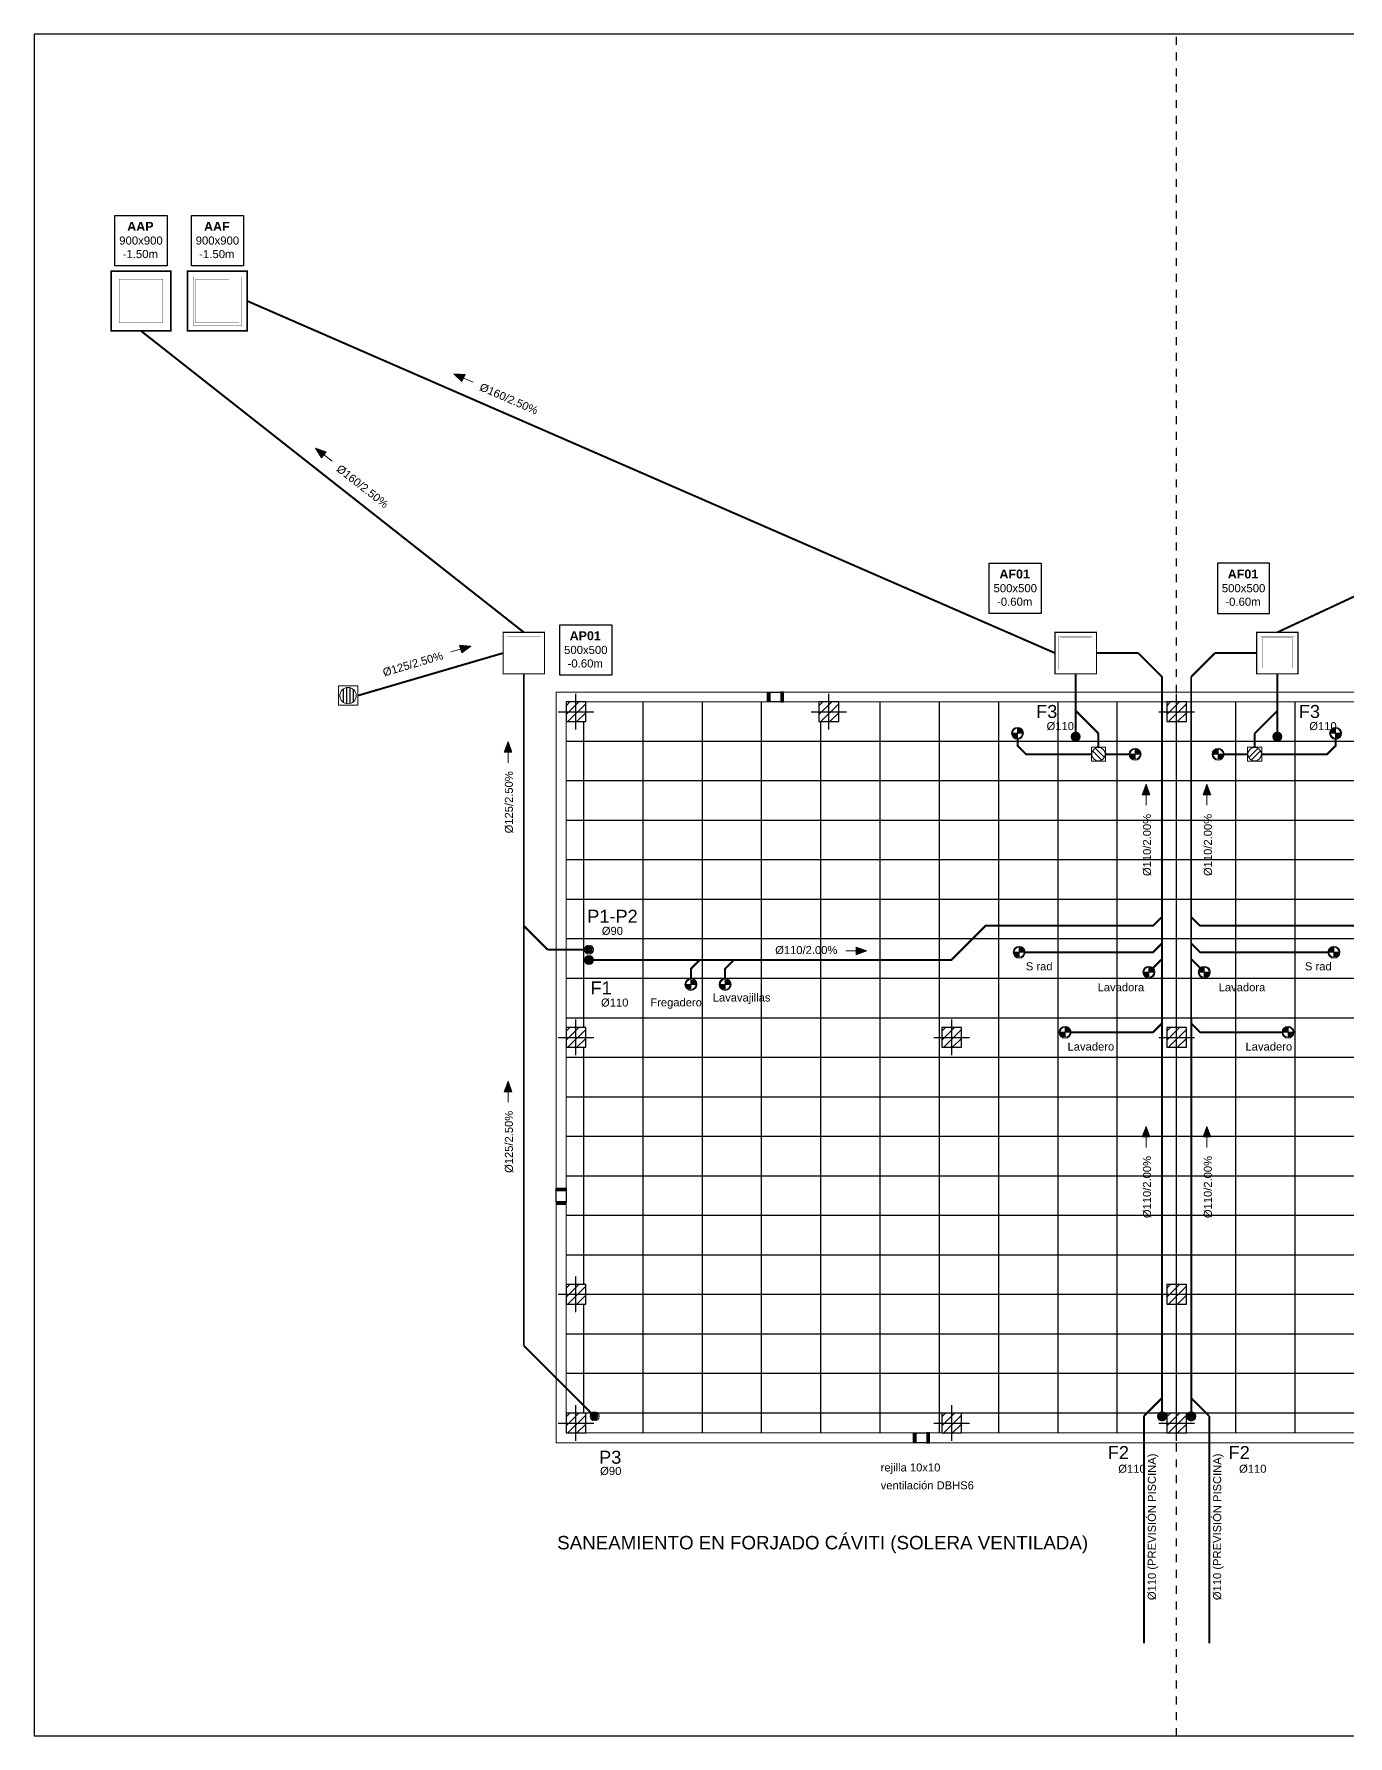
# Model space of a CAD drawing. Header units: millimetres. Extents: x 441156 to 441876, y 4514765 to 4515211.
# Drawn here: x 441259.72 to 441276.35, y 4515165.05 to 4515186.58 of the extents above; entities that cross this region are included whole.
import ezdxf
from ezdxf.enums import TextEntityAlignment as Align

# ---------------------------------------------------------------- set-up
doc = ezdxf.new("R2010")
doc.units = ezdxf.units.MM
doc.linetypes.add('CONTINUA', pattern=[0])
doc.linetypes.add('RAYITAS', pattern=[0.375, 0.25, -0.125])
doc.layers.add('01_cartela', color=6, linetype='Continuous', plot=False)
for name, color, linetype in [('01_FECALES', 170, 'Continuous'), ('01_proyección', 4, 'RAYITAS'), ('01_textos', 7, 'Continuous'), ('01_ventanas', 2, 'Continuous'), ('PILAR_EJES', 1, 'Continuous'), ('PILAR_HORMIGON', 2, 'Continuous'), ('PILAR_RAYA', 4, 'Continuous')]:
    doc.layers.add(name, color=color, linetype=linetype)
for name, color, linetype, lineweight in [('01_varios', 4, 'Continuous', 0), ('INGIN SANEAMIENTO BAJANTE FECALES', 10, 'Continuous', 5), ('INGIN SANEAMIENTO BAJANTE PLUVIALES', 170, 'Continuous', 5), ('INGIN SANEAMIENTO ENTERRADO FECALES', 10, 'Continuous', 25), ('INGIN SANEAMIENTO ENTERRADO PLUVIALES', 170, 'Continuous', 25), ('INGIN SANEAMIENTO TEXTO ENTERRADO', 7, 'Continuous', 0), ('Instalaciones_ventilación_extracción', 86, 'Continuous', 25)]:
    doc.layers.add(name, color=color, linetype=linetype, lineweight=lineweight)
doc.layers.add('INGIN SANEAMIENTO INTERIOR', color=7, linetype='Continuous', lineweight=20, true_color=0x046206)
doc.styles.add('Estilo1', font='swissel.ttf')
doc.styles.add('NIEVES2', font='sanss___.ttf')
doc.styles.add('NIEVES3', font='swisseb.ttf')
doc.linetypes.add('FLE2', pattern='A,1e-05,[1,fle2.shx,S=1,R=0,X=0,Y=0],-1', length=1.00001)

# ---------------------------------------------------------------- blocks, each defined once
blk = doc.blocks.new('Ejes del pilar')
at = {"layer": 'PILAR_EJES'}
for p, q in [((0, -0.5), (0, 0.5)), ((-0.5, 0), (0.5, 0))]:
    blk.add_line(p, q, dxfattribs=at)
blk = doc.blocks.new('707288125-RAYADO P13')
at = {"layer": 'PILAR_RAYA'}
for p, q in [((-0.00125, -0.00036), (0.00036, 0.00125)), ((-0.00125, 0.00077), (-0.00077, 0.00125)), ((-0.00101, -0.00125), (0.00125, 0.00101)), ((0.00012, -0.00125), (0.00125, -0.00012))]:
    blk.add_line(p, q, dxfattribs=at)
blk = doc.blocks.new('B PLUVIALES')
at = {"layer": 'INGIN SANEAMIENTO BAJANTE PLUVIALES', "lineweight": 0}
h = blk.add_hatch(color=256, dxfattribs=at)
h.dxf.hatch_style = 1
edge = h.paths.add_edge_path()
edge.add_arc((57.049, 40.386), 0.0688, 0, 360)
for radius in [0.0918, 0.0688]:
    blk.add_circle((57.049, 40.386), radius, dxfattribs=at)
blk = doc.blocks.new('BAJANTE FECALES')
at = {"layer": 'INGIN SANEAMIENTO BAJANTE FECALES', "lineweight": 0}
h = blk.add_hatch(dxfattribs=at)
h.set_pattern_fill('GOST_WOOD', color=256, scale=0.005)
edge = h.paths.add_edge_path(flags=17)
edge.add_arc((57.049, 39.966), 0.0688, 0, 360)
edge = h.paths.add_edge_path()
edge.add_arc((57.049, 39.966), 0.0918, 0, 360)
h = blk.add_hatch(color=256, dxfattribs=at)
h.dxf.hatch_style = 1
edge = h.paths.add_edge_path()
edge.add_arc((57.049, 39.966), 0.0688, 0, 360)
for radius in [0.0918, 0.0688]:
    blk.add_circle((57.049, 39.966), radius, dxfattribs=at)
blk = doc.blocks.new('SIFON')
at = {"layer": 'INGIN SANEAMIENTO INTERIOR', "linetype": 'Continuous', "lineweight": 0}
h = blk.add_hatch(color=256, dxfattribs=at)
h.dxf.hatch_style = 1
edge = h.paths.add_edge_path()
edge.add_line((1065.928, 523.956), (1065.852, 523.956))
edge.add_arc((1065.928, 523.956), 0.076, 180, 270)
edge.add_line((1065.928, 523.88), (1065.928, 523.956))
edge = h.paths.add_edge_path()
edge.add_line((1065.928, 524.032), (1065.928, 523.956))
edge.add_line((1065.928, 523.956), (1066.004, 523.956))
edge.add_arc((1065.928, 523.956), 0.076, 0, 90)
for points in [[(1065.852, 523.956), (1066.004, 523.956)], [(1065.928, 524.032), (1065.928, 523.88)]]:
    blk.add_lwpolyline(points, dxfattribs=at)
for radius in [0.0891, 0.076]:
    blk.add_circle((1065.928, 523.956), radius, dxfattribs=at)
blk = doc.blocks.new('BOTE_SIFONICO')
at = {"layer": 'INGIN SANEAMIENTO INTERIOR', "ltscale": 0.5}
for p, q in [((-0.062, -0.036), (0.036, 0.062)), ((-0.036, -0.062), (0.062, 0.036))]:
    blk.add_line(p, q, dxfattribs=at)
blk.add_lwpolyline([(-0.075, -0.075), (0.075, -0.075), (0.075, 0.075), (-0.075, 0.075), (-0.075, -0.075)], close=True, dxfattribs=at)
blk.add_circle((0, 0), 0.0712, dxfattribs=at)
blk = doc.blocks.new('ARQUETA FECALES 1')
at = {"layer": 'INGIN SANEAMIENTO ENTERRADO FECALES'}
for points, const_width in [([(13.525, 21.29), (13.525, 21.824), (14.059, 21.824), (14.059, 21.29)], 0.015), ([(13.574, 21.339), (13.574, 21.775), (14.01, 21.775), (14.01, 21.339)], 0.0015), ([(13.597, 21.362), (13.597, 21.753), (13.988, 21.753), (13.988, 21.362)], 0.0015)]:
    blk.add_lwpolyline(points, close=True, dxfattribs=dict(at, const_width=const_width))

msp = doc.modelspace()

# ---------------------------------------------------------------- hatches: boundary and pattern name
at = {"layer": 'INGIN SANEAMIENTO BAJANTE PLUVIALES', "lineweight": 0}
h = msp.add_hatch(dxfattribs=at)
h.set_pattern_fill('JIS_RC_18', color=256, scale=0.002397, angle=45)
h.set_pattern_definition([(90, (441192.79125, 4515129.91135), (-0.043142653, 9e-18), []), (90, (441192.792944, 4515129.913045), (-0.043142653, 9e-18), []), (90, (441192.79464, 4515129.91474), (-0.043142653, 9e-18), [])])
edge = h.paths.add_edge_path()
edge.add_arc((441263.69408009, 4515178.20870162), 0.10331887, 0, 360)
at = {"layer": 'INGIN SANEAMIENTO TEXTO ENTERRADO'}
h = msp.add_hatch(color=256, dxfattribs=at)
h.dxf.hatch_style = 1
h.paths.add_polyline_path([(441265.17439673, 4515182.27276959), (441265.13533785, 4515182.18315432), (441265.03156976, 4515182.28170127)])
h = msp.add_hatch(color=256, dxfattribs=at)
h.dxf.hatch_style = 1
h.paths.add_polyline_path([(441263.4185497, 4515181.2947644), (441263.35807772, 4515181.21795533), (441263.28263564, 4515181.33956048)])
h = msp.add_hatch(color=256, dxfattribs=at)
h.dxf.hatch_style = 1
h.paths.add_polyline_path([(441265.133033, 4515178.75158683), (441265.10556191, 4515178.84540491), (441265.24837744, 4515178.83629207)])
h = msp.add_hatch(color=256, dxfattribs=at)
h.dxf.hatch_style = 1
h.paths.add_polyline_path([(441265.76742206, 4515177.49240471), (441265.66966475, 4515177.49240471), (441265.7185434, 4515177.62690451)])
h = msp.add_hatch(color=256, dxfattribs=at)
h.dxf.hatch_style = 1
h.paths.add_polyline_path([(441273.8418853, 4515176.95254517), (441273.74412799, 4515176.95254517), (441273.79300665, 4515177.08704497)])
h = msp.add_hatch(color=256, dxfattribs=at)
h.dxf.hatch_style = 1
h.paths.add_polyline_path([(441274.6118985, 4515176.95254642), (441274.51414119, 4515176.95254642), (441274.56301985, 4515177.08704622)])
h = msp.add_hatch(color=256, dxfattribs=at)
h.dxf.hatch_style = 1
h.paths.add_polyline_path([(441270.12586867, 4515174.92912738), (441270.12586867, 4515175.02688469), (441270.26036847, 4515174.97800604)])
h = msp.add_hatch(color=256, dxfattribs=at)
h.dxf.hatch_style = 1
h.paths.add_polyline_path([(441265.76742206, 4515173.19598212), (441265.66966475, 4515173.19598212), (441265.7185434, 4515173.33048192)])
h = msp.add_hatch(color=256, dxfattribs=at)
h.dxf.hatch_style = 1
h.paths.add_polyline_path([(441273.84189477, 4515172.62428021), (441273.74413745, 4515172.62428021), (441273.79301611, 4515172.75878001)])
h = msp.add_hatch(color=256, dxfattribs=at)
h.dxf.hatch_style = 1
h.paths.add_polyline_path([(441274.61190796, 4515172.62428146), (441274.51415065, 4515172.62428146), (441274.56302931, 4515172.75878126)])
at = {"layer": 'Instalaciones_ventilación_extracción'}
h = msp.add_hatch(color=256, dxfattribs=at)
h.dxf.hatch_style = 1
h.paths.add_polyline_path([(441269.00004589, 4515178.12937928), (441269.03267792, 4515178.12937928), (441269.03267792, 4515178.25437928), (441269.00004589, 4515178.25437928)])
h = msp.add_hatch(color=256, dxfattribs=at)
h.dxf.hatch_style = 1
h.paths.add_polyline_path([(441269.17201988, 4515178.12937928), (441269.20465191, 4515178.12937928), (441269.20465191, 4515178.25437928), (441269.17201988, 4515178.25437928)])
h = msp.add_hatch(color=256, dxfattribs=at)
h.dxf.hatch_style = 1
h.paths.add_polyline_path([(441266.32801625, 4515171.97750481), (441266.32801625, 4515171.94487279), (441266.45301625, 4515171.94487279), (441266.45301625, 4515171.97750481)])
h = msp.add_hatch(color=256, dxfattribs=at)
h.dxf.hatch_style = 1
h.paths.add_polyline_path([(441266.32801625, 4515171.80553082), (441266.32801625, 4515171.7728988), (441266.45301625, 4515171.7728988), (441266.45301625, 4515171.80553082)])
h = msp.add_hatch(color=256, dxfattribs=at)
h.dxf.hatch_style = 1
h.paths.add_polyline_path([(441270.84810782, 4515168.75437928), (441270.88073984, 4515168.75437928), (441270.88073984, 4515168.87937928), (441270.84810782, 4515168.87937928)])
h = msp.add_hatch(color=256, dxfattribs=at)
h.dxf.hatch_style = 1
h.paths.add_polyline_path([(441271.02008181, 4515168.75437928), (441271.05271383, 4515168.75437928), (441271.05271383, 4515168.87937928), (441271.02008181, 4515168.87937928)])

# ---------------------------------------------------------------- linework, layer by layer
at = {"layer": '01_cartela', "color": 3}
msp.add_lwpolyline([(441259.72072879, 4515186.58008588), (441259.72072879, 4515165.04506187), (441290.35871685, 4515165.04506187), (441290.35871685, 4515186.58008588)], close=True, dxfattribs=at)
at = {"layer": '01_proyección', "color": 10, "ltscale": 0.25}
msp.add_line((441274.17801606, 4515165.04506187, 0.00000008), (441274.17801606, 4515186.58008588, 0.0000008), dxfattribs=at)
at = {"layer": '01_varios', "elevation": -0.00000053}
for points in [[(441266.32801625, 4515178.25437928), (441282.02801625, 4515178.25437928), (441282.02801625, 4515168.75437928), (441266.32801625, 4515168.75437928)], [(441266.45301625, 4515178.12937928), (441281.90301625, 4515178.12937928), (441281.90301625, 4515168.87937928), (441266.45301625, 4515168.87937928)]]:
    msp.add_lwpolyline(points, close=True, dxfattribs=at)
at = {"layer": '01_ventanas', "linetype": 'CONTINUA'}
for p, q in [((441267.42801625, 4515168.87937928, -0.00000122), (441267.42801625, 4515178.12937928, -0.00000091)), ((441268.17801625, 4515168.87937928, -0.00000122), (441268.17801625, 4515178.12937928, -0.00000091)), ((441268.92801625, 4515168.87937928, -0.00000122), (441268.92801625, 4515178.12937928, -0.00000091)), ((441270.42801625, 4515168.87937928, -0.00000122), (441270.42801625, 4515178.12937928, -0.00000091)), ((441271.17801625, 4515168.87937928, -0.00000122), (441271.17801625, 4515178.12937928, -0.00000091)), ((441271.92801625, 4515168.87937928, -0.00000122), (441271.92801625, 4515178.12937928, -0.00000091)), ((441272.67801625, 4515168.87937928, -0.00000122), (441272.67801625, 4515178.12937928, -0.00000091)), ((441273.42801625, 4515168.87937928, -0.00000122), (441273.42801625, 4515178.12937928, -0.00000091)), ((441274.17801625, 4515168.90437928, -0.00000122), (441274.17801625, 4515178.10437928, -0.00000091)), ((441274.92801625, 4515168.87937928, -0.00000122), (441274.92801625, 4515178.12937928, -0.00000091)), ((441275.67801625, 4515168.87937928, -0.00000122), (441275.67801625, 4515178.12937928, -0.00000091)), ((441266.67801625, 4515174.00937816, -0.00000053), (441266.67801625, 4515177.87937901)), ((441269.67801625, 4515168.87937928, -0.00000122), (441269.67801625, 4515177.879379)), ((441281.90301625, 4515177.62937928, -0.00000106), (441266.45301625, 4515177.62937928, -0.00000106)), ((441281.90301625, 4515177.12937928, -0.00000106), (441266.45301625, 4515177.12937928, -0.00000106)), ((441281.90301625, 4515176.62937928, -0.00000106), (441266.45301625, 4515176.62937928, -0.00000106)), ((441281.90301625, 4515176.12937928, -0.00000106), (441266.45301625, 4515176.12937928, -0.00000106)), ((441281.90301625, 4515175.62937928, -0.00000106), (441266.45301625, 4515175.62937928, -0.00000106)), ((441281.90301625, 4515175.12937928, -0.00000106), (441266.45301625, 4515175.12937928, -0.00000106)), ((441281.90301625, 4515174.62937928, -0.00000106), (441266.45301625, 4515174.62937928, -0.00000106)), ((441281.90301625, 4515174.12937928, -0.00000107), (441266.45301625, 4515174.12937928, -0.00000052)), ((441266.67801625, 4515170.75937277, -0.00000097), (441266.67801625, 4515173.75937816, -0.00000056)), ((441281.90301625, 4515173.62937928, -0.00000106), (441266.45301625, 4515173.62937928, -0.00000106)), ((441281.90301625, 4515173.12937928, -0.00000106), (441266.45301625, 4515173.12937928, -0.00000106)), ((441281.90301625, 4515172.62937928, -0.00000106), (441266.45301625, 4515172.62937928, -0.00000106)), ((441281.90301625, 4515172.12937928, -0.00000106), (441266.45301625, 4515172.12937928, -0.00000106)), ((441281.90301625, 4515171.62937928, -0.00000106), (441266.45301625, 4515171.62937928, -0.00000106)), ((441281.90301625, 4515171.12937928, -0.00000106), (441266.45301625, 4515171.12937928, -0.00000106)), ((441281.65301589, 4515170.62937928, -0.00000053), (441266.45301625, 4515170.62937928, -0.00000106)), ((441266.67801625, 4515169.129379), (441266.67801625, 4515170.50937277, -0.000001)), ((441281.90301625, 4515170.12937928, -0.00000106), (441266.45301625, 4515170.12937928, -0.00000106)), ((441281.90301625, 4515169.62937928, -0.00000106), (441266.45301625, 4515169.62937928, -0.00000106)), ((441281.65301625, 4515169.12937928, -0.00000106), (441266.70301625, 4515169.12937928, -0.00000053))]:
    msp.add_line(p, q, dxfattribs=at)
at = {"layer": 'INGIN SANEAMIENTO BAJANTE PLUVIALES', "lineweight": 0, "elevation": -0.00000053}
msp.add_lwpolyline([(441263.8167453, 4515178.08603641), (441263.8167453, 4515178.33136683), (441263.57141488, 4515178.33136683), (441263.57141488, 4515178.08603641)], close=True, dxfattribs=at)
at = {"layer": 'INGIN SANEAMIENTO BAJANTE PLUVIALES', "lineweight": 0}
msp.add_circle((441263.69408009, 4515178.20870162, -0.00000053), 0.10331887, dxfattribs=at)
at = {"layer": 'INGIN SANEAMIENTO ENTERRADO FECALES', "color": 170, "elevation": -0.00000053}
for points, const_width in [([(441261.45174359, 4515182.82408061), (441260.69574359, 4515182.82408075), (441260.69574373, 4515183.58008074), (441261.45174373, 4515183.58008061)], 0.02121995), ([(441261.38186719, 4515182.89395703), (441260.76562002, 4515182.89395714), (441260.76562013, 4515183.51020432), (441261.3818673, 4515183.51020421)], 0.002122), ([(441261.35013666, 4515182.92568758), (441260.79735056, 4515182.92568767), (441260.79735066, 4515183.47847378), (441261.35013676, 4515183.47847368)], 0.002122), ([(441266.18103087, 4515178.48476687), (441265.65603087, 4515178.48476696), (441265.65603096, 4515179.00976696), (441266.18103096, 4515179.00976687)], 0.01473608), ([(441266.13250559, 4515178.53329216), (441265.70455616, 4515178.53329224), (441265.70455624, 4515178.96124167), (441266.13250567, 4515178.96124159)], 0.00147361), ([(441266.1104705, 4515178.55532726), (441265.72659126, 4515178.55532733), (441265.72659133, 4515178.93920657), (441266.11047057, 4515178.9392065)], 0.00147361)]:
    msp.add_lwpolyline(points, close=True, dxfattribs=dict(at, const_width=const_width))
at = {"layer": 'INGIN SANEAMIENTO ENTERRADO FECALES', "const_width": 0.025}
for points, elevation in [([(441272.64028377, 4515178.74726687), (441262.41942477, 4515183.20203537)], -0.00000053), ([(441275.4532483, 4515179.00976682), (441283.63406447, 4515182.82403535)], -0.00000053), ([(441273.16528377, 4515178.74726678), (441273.69301591, 4515178.74726678)], -0.00000053), ([(441273.69301591, 4515178.74726678), (441273.99301525, 4515178.44726678)], -0.00000053), ([(441274.66301622, 4515178.74726678), (441274.36301687, 4515178.44726678)], -0.00000053), ([(441275.19074835, 4515178.74726678), (441274.66301622, 4515178.74726678)], -0.00000053), ([(441272.90234247, 4515177.74727314), (441272.90278372, 4515178.48476682)], -0.00000053), ([(441275.45368965, 4515177.74727314), (441275.4532484, 4515178.48476682)], -0.00000053), ([(441273.99299492, 4515169.14730803), (441273.99301525, 4515178.44726678)], -0.00000053), ([(441274.3630372, 4515169.14730803), (441274.36301687, 4515178.44726678)], -0.00000053), ([(441273.18975244, 4515177.72957348), (441272.90251241, 4515178.01681351)], -0.00000053), ([(441275.16627969, 4515177.72957348), (441275.45351972, 4515178.01681351)], -0.00000053), ([(441272.16551634, 4515177.65731305), (441272.16551634, 4515177.57451833), (441272.2724997, 4515177.46753496), (441273.09975244, 4515177.46753496)], -0.00000053), ([(441273.18975244, 4515177.55753496), (441273.18975244, 4515177.72957348)], -0.00000053), ([(441275.16627969, 4515177.55753496), (441275.16627969, 4515177.72957348)], -0.00000053), ([(441276.19051578, 4515177.65731305), (441276.19051578, 4515177.57451833), (441276.08353242, 4515177.46753496), (441275.25627969, 4515177.46753496)], -0.00000053), ([(441273.27975244, 4515177.46753496), (441273.57763982, 4515177.46753496)], -0.00000053), ([(441275.07627969, 4515177.46753496), (441274.7783923, 4515177.46753496)], -0.00000053), ([(441266.79947383, 4515174.86470308), (441271.32950461, 4515174.86470308), (441271.76156284, 4515175.29676131), (441273.88130712, 4515175.29676131), (441273.99301611, 4515175.40847031)], -0.00000053), ([(441281.55655829, 4515174.86470308), (441277.02652752, 4515174.86470308), (441276.59446928, 4515175.29676131), (441274.474725, 4515175.29676131), (441274.36301601, 4515175.40847031)], -0.00000053), ([(441272.26187243, 4515174.96199725), (441273.88130712, 4515174.96199725), (441273.99301611, 4515175.07370625)], -0.00000053), ([(441276.09415969, 4515174.96199725), (441274.474725, 4515174.96199725), (441274.36301601, 4515175.07370625)], -0.00000053), ([(441273.88130712, 4515174.76343771), (441273.99301611, 4515174.8751467)], -0.00000053), ([(441274.474725, 4515174.76343771), (441274.36301601, 4515174.8751467)], -0.00000053), ([(441272.84330061, 4515173.95014315), (441273.88130712, 4515173.95014315), (441273.99301611, 4515174.06185215)], -0.00000053), ([(441275.51273151, 4515173.95014315), (441274.474725, 4515173.95014315), (441274.36301601, 4515174.06185215)], -0.00000053), ([(441273.76467895, 4515169.09233785), (441273.99300575, 4515169.32066465)], -0.00000053), ([(441274.59135354, 4515169.09233785), (441274.36302675, 4515169.32066465)], -0.00000053), ([(441273.76467858, 4515169.09233785), (441273.76467858, 4515166.2168969)], -0.00000201), ([(441274.5913528, 4515169.09233785), (441274.5913528, 4515166.2168969)], -0.00000201)]:
    msp.add_lwpolyline(points, dxfattribs=dict(at, elevation=elevation))
for points in [[(441268.03306907, 4515174.63032875), (441268.03306907, 4515174.75299409), (441268.14477806, 4515174.86470308)], [(441268.46544529, 4515174.63032875), (441268.46544529, 4515174.75299409), (441268.57715428, 4515174.86470308)]]:
    msp.add_lwpolyline(points, dxfattribs=at)
at = {"layer": 'INGIN SANEAMIENTO ENTERRADO PLUVIALES', "elevation": -0.00000053}
for points in [[(441260.74375798, 4515184.28431052), (441261.4037292, 4515184.28431052), (441261.4037292, 4515183.64862319), (441260.74375798, 4515183.64862319)], [(441266.37301041, 4515179.10404176), (441267.03298163, 4515179.10404176), (441267.03298163, 4515178.46835443), (441266.37301041, 4515178.46835443)]]:
    msp.add_lwpolyline(points, close=True, dxfattribs=at)
at = {"layer": 'INGIN SANEAMIENTO ENTERRADO PLUVIALES', "color": 10, "elevation": -0.00000053}
for points in [[(441261.71143918, 4515184.28426521), (441262.3714104, 4515184.28426521), (441262.3714104, 4515183.64857788), (441261.71143918, 4515183.64857788)], [(441271.80686487, 4515179.88528104), (441272.46683609, 4515179.88528104), (441272.46683609, 4515179.24959371), (441271.80686487, 4515179.24959371)], [(441275.35609884, 4515179.88528104), (441274.69612762, 4515179.88528104), (441274.69612762, 4515179.24959371), (441275.35609884, 4515179.24959371)]]:
    msp.add_lwpolyline(points, close=True, dxfattribs=at)
at = {"layer": 'INGIN SANEAMIENTO ENTERRADO PLUVIALES', "const_width": 0.025, "elevation": -0.00000053}
for points in [[(441261.07374359, 4515182.82408068), (441265.91853096, 4515179.00976692)], [(441263.8167453, 4515178.20870162), (441265.65603092, 4515178.74726696)], [(441265.91853087, 4515178.48476692), (441265.91853087, 4515169.98460165)], [(441265.91853087, 4515175.29543499), (441266.21853087, 4515174.99543499)], [(441266.68515145, 4515174.99543499), (441266.21853087, 4515174.99543499)], [(441266.77256662, 4515169.13056591), (441265.91853087, 4515169.98460165)]]:
    msp.add_lwpolyline(points, dxfattribs=at)
at = {"layer": 'INGIN SANEAMIENTO TEXTO ENTERRADO'}
for p, q in [((441265.03156976, 4515182.28170127, -0.00000053), (441265.27579418, 4515182.17525589, -0.00000053)), ((441263.28263564, 4515181.33956048, -0.00000053), (441263.4919599, 4515181.17475895, -0.00000053)), ((441265.24837744, 4515178.83629207, -0.00000053), (441264.99269929, 4515178.76142638, -0.00000053)), ((441265.7185434, 4515177.62690451, -0.00000053), (441265.7185434, 4515177.36049095, -0.00000053)), ((441273.79300665, 4515177.08704497, -0.00000053), (441273.79300665, 4515176.82063141, -0.00000053)), ((441274.56301985, 4515177.08704622, -0.00000053), (441274.56301985, 4515176.82063266, -0.00000053)), ((441270.26036847, 4515174.97800604, -0.00000102), (441269.99395491, 4515174.97800604, -0.00000102)), ((441265.7185434, 4515173.33048192, -0.00000053), (441265.7185434, 4515173.06406835, -0.00000053)), ((441273.79301611, 4515172.75878001, -0.00000053), (441273.79301611, 4515172.49236645, -0.00000053)), ((441274.56302931, 4515172.75878126, -0.00000053), (441274.56302931, 4515172.49236769, -0.00000053))]:
    msp.add_line(p, q, dxfattribs=at)
for points, elevation in [([(441265.17439673, 4515182.27276959), (441265.13533785, 4515182.18315432), (441265.03156976, 4515182.28170127), (441265.17439673, 4515182.27276959)], -0.00000053), ([(441263.4185497, 4515181.2947644), (441263.35807772, 4515181.21795533), (441263.28263564, 4515181.33956048), (441263.4185497, 4515181.2947644)], -0.00000053), ([(441265.133033, 4515178.75158683), (441265.10556191, 4515178.84540491), (441265.24837744, 4515178.83629207), (441265.133033, 4515178.75158683)], -0.00000053), ([(441265.76742206, 4515177.49240471), (441265.66966475, 4515177.49240471), (441265.7185434, 4515177.62690451), (441265.76742206, 4515177.49240471)], -0.00000053), ([(441273.8418853, 4515176.95254517), (441273.74412799, 4515176.95254517), (441273.79300665, 4515177.08704497), (441273.8418853, 4515176.95254517)], -0.00000053), ([(441274.6118985, 4515176.95254642), (441274.51414119, 4515176.95254642), (441274.56301985, 4515177.08704622), (441274.6118985, 4515176.95254642)], -0.00000053), ([(441270.12586867, 4515174.92912738), (441270.12586867, 4515175.02688469), (441270.26036847, 4515174.97800604), (441270.12586867, 4515174.92912738)], -0.00000102), ([(441265.76742206, 4515173.19598212), (441265.66966475, 4515173.19598212), (441265.7185434, 4515173.33048192), (441265.76742206, 4515173.19598212)], -0.00000053), ([(441273.84189477, 4515172.62428021), (441273.74413745, 4515172.62428021), (441273.79301611, 4515172.75878001), (441273.84189477, 4515172.62428021)], -0.00000053), ([(441274.61190796, 4515172.62428146), (441274.51415065, 4515172.62428146), (441274.56302931, 4515172.75878126), (441274.61190796, 4515172.62428146)], -0.00000053)]:
    msp.add_lwpolyline(points, dxfattribs=dict(at, elevation=elevation))
at = {"layer": 'Instalaciones_ventilación_extracción', "elevation": -0.00000053}
for points in [[(441269.00004589, 4515178.25437928), (441269.03267792, 4515178.25437928), (441269.03267792, 4515178.12937928), (441269.00004589, 4515178.12937928)], [(441269.03267792, 4515178.25437928), (441269.17201988, 4515178.25437928), (441269.17201988, 4515178.12937928), (441269.03267792, 4515178.12937928)], [(441269.20465191, 4515178.25437928), (441269.17201988, 4515178.25437928), (441269.17201988, 4515178.12937928), (441269.20465191, 4515178.12937928)], [(441266.45301625, 4515171.97750481), (441266.45301625, 4515171.94487279), (441266.32801625, 4515171.94487279), (441266.32801625, 4515171.97750481)], [(441266.45301625, 4515171.94487279), (441266.45301625, 4515171.80553082), (441266.32801625, 4515171.80553082), (441266.32801625, 4515171.94487279)], [(441266.45301625, 4515171.7728988), (441266.45301625, 4515171.80553082), (441266.32801625, 4515171.80553082), (441266.32801625, 4515171.7728988)], [(441270.84810782, 4515168.87937928), (441270.88073984, 4515168.87937928), (441270.88073984, 4515168.75437928), (441270.84810782, 4515168.75437928)], [(441270.88073984, 4515168.87937928), (441271.02008181, 4515168.87937928), (441271.02008181, 4515168.75437928), (441270.88073984, 4515168.75437928)], [(441271.05271383, 4515168.87937928), (441271.02008181, 4515168.87937928), (441271.02008181, 4515168.75437928), (441271.05271383, 4515168.75437928)]]:
    msp.add_lwpolyline(points, close=True, dxfattribs=at)
at = {"layer": 'PILAR_HORMIGON'}
for points in [[(441266.45301625, 4515177.879379), (441266.70301625, 4515177.879379), (441266.70301625, 4515178.129379), (441266.45301625, 4515178.129379), (441266.45301625, 4515177.879379)], [(441269.65301625, 4515177.879379), (441269.90301625, 4515177.879379), (441269.90301625, 4515178.129379), (441269.65301625, 4515178.129379), (441269.65301625, 4515177.879379)], [(441274.05301643, 4515177.879379), (441274.30301643, 4515177.879379), (441274.30301643, 4515178.129379), (441274.05301643, 4515178.129379), (441274.05301643, 4515177.879379)], [(441266.45301625, 4515173.75937816), (441266.70301625, 4515173.75937816), (441266.70301625, 4515174.00937816), (441266.45301625, 4515174.00937816), (441266.45301625, 4515173.75937816)], [(441271.20785429, 4515173.75937761), (441271.45785429, 4515173.75937761), (441271.45785429, 4515174.00937761), (441271.20785429, 4515174.00937761), (441271.20785429, 4515173.75937761)], [(441274.05301643, 4515173.759379), (441274.30301643, 4515173.759379), (441274.30301643, 4515174.009379), (441274.05301643, 4515174.009379), (441274.05301643, 4515173.759379)], [(441266.45301625, 4515170.50937277), (441266.70301625, 4515170.50937277), (441266.70301625, 4515170.75937277), (441266.45301625, 4515170.75937277), (441266.45301625, 4515170.50937277)], [(441274.05301643, 4515170.50937276), (441274.30301643, 4515170.50937276), (441274.30301643, 4515170.75937276), (441274.05301643, 4515170.75937276), (441274.05301643, 4515170.50937276)], [(441266.45301625, 4515168.879379), (441266.70301625, 4515168.879379), (441266.70301625, 4515169.129379), (441266.45301625, 4515169.129379), (441266.45301625, 4515168.879379)], [(441271.20785484, 4515168.879379), (441271.45785484, 4515168.879379), (441271.45785484, 4515169.129379), (441271.20785484, 4515169.129379), (441271.20785484, 4515168.879379)], [(441274.05301643, 4515168.879379), (441274.30301643, 4515168.879379), (441274.30301643, 4515169.129379), (441274.05301643, 4515169.129379), (441274.05301643, 4515168.879379)]]:
    msp.add_lwpolyline(points, close=True, dxfattribs=at)

# ---------------------------------------------------------------- block references
at = {"layer": '01_FECALES', "color": 120, "yscale": 1.20000000001267, "zscale": 1.20000000001267}
for p, xscale in [((441273.18975244, 4515177.46753496, -0.00000053), -1.20000000001267), ((441275.16627969, 4515177.46753496, -0.00000053), 1.20000000001267)]:
    msp.add_blockref('BOTE_SIFONICO', p, dxfattribs=dict(at, xscale=xscale))
at = {"layer": 'INGIN SANEAMIENTO BAJANTE FECALES', "color": 2, "yscale": 0.6229536188298805, "zscale": 0.6229536188298805}
for p, xscale in [((441308.44184643, 4515152.79300707, -0.00000053), -0.6229536188298805), ((441239.91418569, 4515152.79300707, -0.00000053), 0.6229536188298805)]:
    msp.add_blockref('BAJANTE FECALES', p, dxfattribs=dict(at, xscale=xscale))
for p, xscale, rotation in [((441231.20348246, 4515199.76181193, -0.00000053), -0.6229536188298805, 180), ((441249.09590726, 4515133.55131666, -0.00000053), -0.6229536188298805, 270), ((441299.26012486, 4515133.55131666, -0.00000053), 0.6229536188298805, 90.00000000000001)]:
    msp.add_blockref('BAJANTE FECALES', p, dxfattribs=dict(at, xscale=xscale, rotation=rotation))
at = {"layer": 'INGIN SANEAMIENTO BAJANTE PLUVIALES', "xscale": 0.6229536188298805, "yscale": 0.6229536188298805, "zscale": 0.6229536188298805, "rotation": 90}
for p in [(441291.90106273, 4515139.45660481, -0.00000053), (441291.97173577, 4515133.55131666, -0.00000053)]:
    msp.add_blockref('B PLUVIALES', p, dxfattribs=at)
at = {"layer": 'INGIN SANEAMIENTO ENTERRADO FECALES'}
for p, xscale, yscale, zscale, rotation in [((441292.53757797, 4515163.69074858, -0.00000053), 1.414663551485792, 1.414663551485792, 1.414663551485792, 90.0000034152538), ((441294.08066471, 4515165.19775707, -0.00000053), 0.9824052440873557, 0.9824052440873557, 0.9824052440873557, 89.9999897624014), ((441254.27536741, 4515165.19775707, -0.00000053), -0.9824052440873557, 0.9824052440873557, 0.9824052440873557, 270.0000102375986)]:
    msp.add_blockref('ARQUETA FECALES 1', p, dxfattribs=dict(at, xscale=xscale, yscale=yscale, zscale=zscale, rotation=rotation))
at = {"layer": 'INGIN SANEAMIENTO INTERIOR', "linetype": 'FLE2', "yscale": 0.8456383966016479, "zscale": 0.8456383966016479}
for p, xscale in [((440370.77577357, 4514734.65500676, -0.00000053), 0.8456383966016479), ((442177.58025855, 4514734.65500676, -0.00000053), -0.8456383966016479), ((440372.26326172, 4514734.38986401, -0.00000053), 0.8456383966016479), ((442176.0927704, 4514734.38986401, -0.00000053), -0.8456383966016479), ((440370.79676499, 4514731.8843263, -0.00000053), 0.8456383966016479), ((442177.55926713, 4514731.8843263, -0.00000053), -0.8456383966016479), ((440366.6433263, 4514731.47729312), 0.8456383966016479), ((440367.07570252, 4514731.47729312), 0.8456383966016479), ((440372.43827348, 4514731.63247588, -0.00000053), 0.8456383966016479), ((442175.91775864, 4514731.63247588, -0.00000053), -0.8456383966016479), ((440371.37819317, 4514730.8724722, -0.00000053), 0.8456383966016479), ((442176.97783895, 4514730.8724722, -0.00000053), -0.8456383966016479)]:
    msp.add_blockref('SIFON', p, dxfattribs=dict(at, xscale=xscale))
at = {"layer": 'PILAR_EJES', "xscale": 0.4500000000000001, "yscale": 0.4500000000000001}
for p in [(441266.57801625, 4515178.004379), (441269.77801625, 4515178.004379), (441274.17801643, 4515178.004379, -0.00000143), (441266.57801625, 4515173.88437816), (441271.33285429, 4515173.88437761, 0.00000141), (441274.17801643, 4515173.884379, -0.00000156), (441266.57801625, 4515170.63437277, -0.00000053), (441274.17801643, 4515170.63437276, -0.00000167), (441266.57801625, 4515169.004379, -0.00000053), (441271.33285484, 4515169.004379), (441274.17801643, 4515169.004379, 0.00000169)]:
    msp.add_blockref('Ejes del pilar', p, dxfattribs=at)
at = {"layer": 'PILAR_RAYA', "xscale": 100, "yscale": 100, "zscale": 100}
for p in [(441266.57801625, 4515178.00437928), (441269.77801625, 4515178.00437928), (441274.17801643, 4515178.00437928, -0.00000143), (441266.57801625, 4515173.88437844), (441271.33285429, 4515173.88437789, 0.00000141), (441274.17801643, 4515173.88437928, -0.00000156), (441266.57801625, 4515170.63437305, -0.00000053), (441274.17801643, 4515170.63437304, -0.00000167), (441266.57801625, 4515169.00437928, -0.00000053), (441271.33285484, 4515169.00437928), (441274.17801643, 4515169.00437928, 0.00000169)]:
    msp.add_blockref('707288125-RAYADO P13', p, dxfattribs=at)

# ---------------------------------------------------------------- texts
at = {"layer": '01_textos', "color": 5, "style": 'Estilo1'}
msp.add_text('SANEAMIENTO EN FORJADO CÁVITI (SOLERA VENTILADA)', height=0.1697265748, dxfattribs=at).set_placement((441266.34067266, 4515167.40633172, -0.00000106))
at = {"layer": 'INGIN SANEAMIENTO BAJANTE FECALES', "color": 10, "style": 'NIEVES2'}
for s, p in [('F3', (441272.40096462, 4515177.92588757, -0.0000013)), ('F3', (441275.72522883, 4515177.92588757, -0.0000013)), ('F1', (441266.76274638, 4515174.42784646, -0.00000053)), ('F2', (441273.30793044, 4515168.54886993, -0.00000225)), ('F2', (441274.83692616, 4515168.54886993, -0.00000225))]:
    msp.add_text(s, height=0.164465438, dxfattribs=at).set_placement(p)
at = {"layer": 'INGIN SANEAMIENTO BAJANTE PLUVIALES', "style": 'NIEVES2'}
msp.add_text('P1-P2', height=0.164465438, dxfattribs=at).set_placement((441266.72104544, 4515175.33493148, -0.00000053))
msp.add_text('P3', height=0.164465438, dxfattribs=at).set_placement((441267.01189008, 4515168.48961462, -0.00000048), align=Align.CENTER)
at = {"layer": 'INGIN SANEAMIENTO ENTERRADO PLUVIALES'}
for s, height, style, p in [('AAP', 0.112841979, 'NIEVES3', (441261.06638583, 4515184.09046638, -0.00000053)), ('900x900', 0.102686303, 'Estilo1', (441261.07374359, 4515183.91589442, -0.00000053)), ('-1.50m', 0.102686303, 'Estilo1', (441261.06605398, 4515183.74476754, -0.00000053)), ('AP01', 0.112841979, 'NIEVES3', (441266.69563826, 4515178.91019762, -0.00000053)), ('500x500', 0.102686303, 'Estilo1', (441266.70299602, 4515178.73562566, -0.00000053)), ('-0.60m', 0.102686303, 'Estilo1', (441266.69530641, 4515178.56449878, -0.00000053))]:
    msp.add_text(s, height=height, rotation=0.020029945, dxfattribs=dict(at, style=style)).set_placement(p, align=Align.CENTER)
at = {"layer": 'INGIN SANEAMIENTO ENTERRADO PLUVIALES', "color": 10}
for s, height, style, p in [('AAF', 0.112841979, 'NIEVES3', (441262.03406703, 4515184.09042107, -0.00000053)), ('900x900', 0.102686303, 'Estilo1', (441262.04142479, 4515183.91584911, -0.00000053)), ('-1.50m', 0.102686303, 'Estilo1', (441262.03373517, 4515183.74472223, -0.00000053)), ('AF01', 0.112841979, 'NIEVES3', (441272.12949271, 4515179.6914369, -0.00000053)), ('AF01', 0.112841979, 'NIEVES3', (441275.01875547, 4515179.6914369, -0.00000053)), ('500x500', 0.102686303, 'Estilo1', (441272.13685048, 4515179.51686494, -0.00000053)), ('500x500', 0.102686303, 'Estilo1', (441275.02611323, 4515179.51686494, -0.00000053)), ('-0.60m', 0.102686303, 'Estilo1', (441272.12916086, 4515179.34573806, -0.00000053)), ('-0.60m', 0.102686303, 'Estilo1', (441275.01842361, 4515179.34573806, -0.00000053))]:
    msp.add_text(s, height=height, rotation=0.020029945, dxfattribs=dict(at, style=style)).set_placement(p, align=Align.CENTER)
at = {"layer": 'INGIN SANEAMIENTO TEXTO ENTERRADO', "style": 'Estilo1'}
for s, p in [('rejilla 10x10', (441270.43435605, 4515168.39166917, -0.00000226)), ('ventilación DBHS6', (441270.43435605, 4515168.16570731, -0.00000226))]:
    msp.add_text(s, height=0.10125, rotation=0.020029945, dxfattribs=at).set_placement(p)
for s, width, insert, char_height, attachment_point, rotation in [('\\pi-0.13221;Ø160/2.50%', 0.5900810399, (441265.48944004, 4515182.06817881, -0.00000053), 0.10125, 4, 336.470016781), ('\\pi-0.13221;Ø160/2.50%', 0.5900810399, (441263.67154164, 4515181.01708698, -0.00000053), 0.10125, 4, 321.806579103), ('\\pi-0.13221;Ø125/2.50%', 0.5900810399, (441264.26445523, 4515178.53485356, -0.00000053), 0.10125, 4, 16.340706715), ('Ø110', 0.5900810399, (441272.87954443, 4515177.82148549, -0.0000013), 0.10125, 6, 359.979970055), ('Ø110', 0.5900810399, (441276.20380863, 4515177.82148549, -0.0000013), 0.10125, 6, 359.979970055), ('\\pi-0.13221;Ø125/2.50%', 0.5900810399, (441265.73134013, 4515176.59792232, -0.00000053), 0.10125, 4, 90.020029945), ('\\pi-0.13221;Ø110/2.00%', 0.5900810399, (441273.80580338, 4515176.05806279, -0.00000053), 0.10125, 4, 90.020029945), ('\\pi-0.13221;Ø110/2.00%', 0.5900810399, (441274.57581657, 4515176.05806403, -0.00000053), 0.10125, 4, 90.020029945), ('Ø90', 0.5900810399, (441267.17261771, 4515175.23052941, -0.00000053), 0.10125, 6, 359.979970055), ('\\pi-0.13221;Ø110/2.00%', 0.5900810399, (441269.23138628, 4515174.98736108, -0.00000102), 0.10125, 4, 0.020029945), ('S rad', 0.5900810399, (441272.60909207, 4515174.78304405, -0.00000053), 0.10125, 6, 359.979970055), ('S rad', 0.5900810399, (441276.14042874, 4515174.78304405, -0.00000053), 0.10125, 6, 359.979970055), ('Lavavajillas', 0.5900810399, (441269.039898, 4515174.37354334, -0.00000102), 0.10125, 6, 359.979970055), ('Lavadora', 0.5900810399, (441273.76874902, 4515174.51796605, -0.00000102), 0.10125, 6, 359.979970055), ('Lavadora', 0.5900810399, (441275.30121436, 4515174.51796605, -0.00000102), 0.10125, 6, 359.979970055), ('Ø110', 0.5900810399, (441267.24132618, 4515174.32344439, -0.00000053), 0.10125, 6, 359.979970055), ('Fregadero', 0.5900810399, (441268.17145436, 4515174.31231094, -0.00000049), 0.10125, 6, 359.979970055), ('Lavadero', 0.5900810399, (441273.38866495, 4515173.76780558, -0.00000053), 0.10125, 6, 359.979970055), ('Lavadero', 0.5900810399, (441275.64072235, 4515173.76780558, -0.00000053), 0.10125, 6, 359.979970055), ('\\pi-0.13221;Ø125/2.50%', 0.5900810399, (441265.73134013, 4515172.30149973, -0.00000053), 0.10125, 4, 90.020029945), ('\\pi-0.13221;Ø110/2.00%', 0.5900810399, (441273.80581284, 4515171.72979782, -0.00000053), 0.10125, 4, 90.020029945), ('\\pi-0.13221;Ø110/2.00%', 0.5900810399, (441274.57582604, 4515171.72979907, -0.00000053), 0.10125, 4, 90.020029945), ('Ø110 (PREVISIÓN PISCINA)', 2.8089602498, (441273.88077016, 4515168.61879514, -0.00000225), 0.10125, 6, 89.979970055), ('Ø110 (PREVISIÓN PISCINA)', 2.8089602498, (441274.70744438, 4515168.61879514, -0.00000225), 0.10125, 6, 89.979970055), ('Ø90', 0.5900810399, (441267.01830063, 4515168.39653981, -0.00000048), 0.102375, 5, 0.020029945), ('Ø110', 0.5900810399, (441273.78651025, 4515168.4245878, -0.00000225), 0.10125, 6, 359.979970055), ('Ø110', 0.5900810399, (441275.31550596, 4515168.4245878, -0.00000225), 0.10125, 6, 359.979970055)]:
    msp.add_mtext_dynamic_manual_height_columns(s, width=width, gutter_width=12.5, heights=[0], dxfattribs=dict(at, insert=insert, char_height=char_height, attachment_point=attachment_point, rotation=rotation))

doc.saveas('drawing.dxf')
